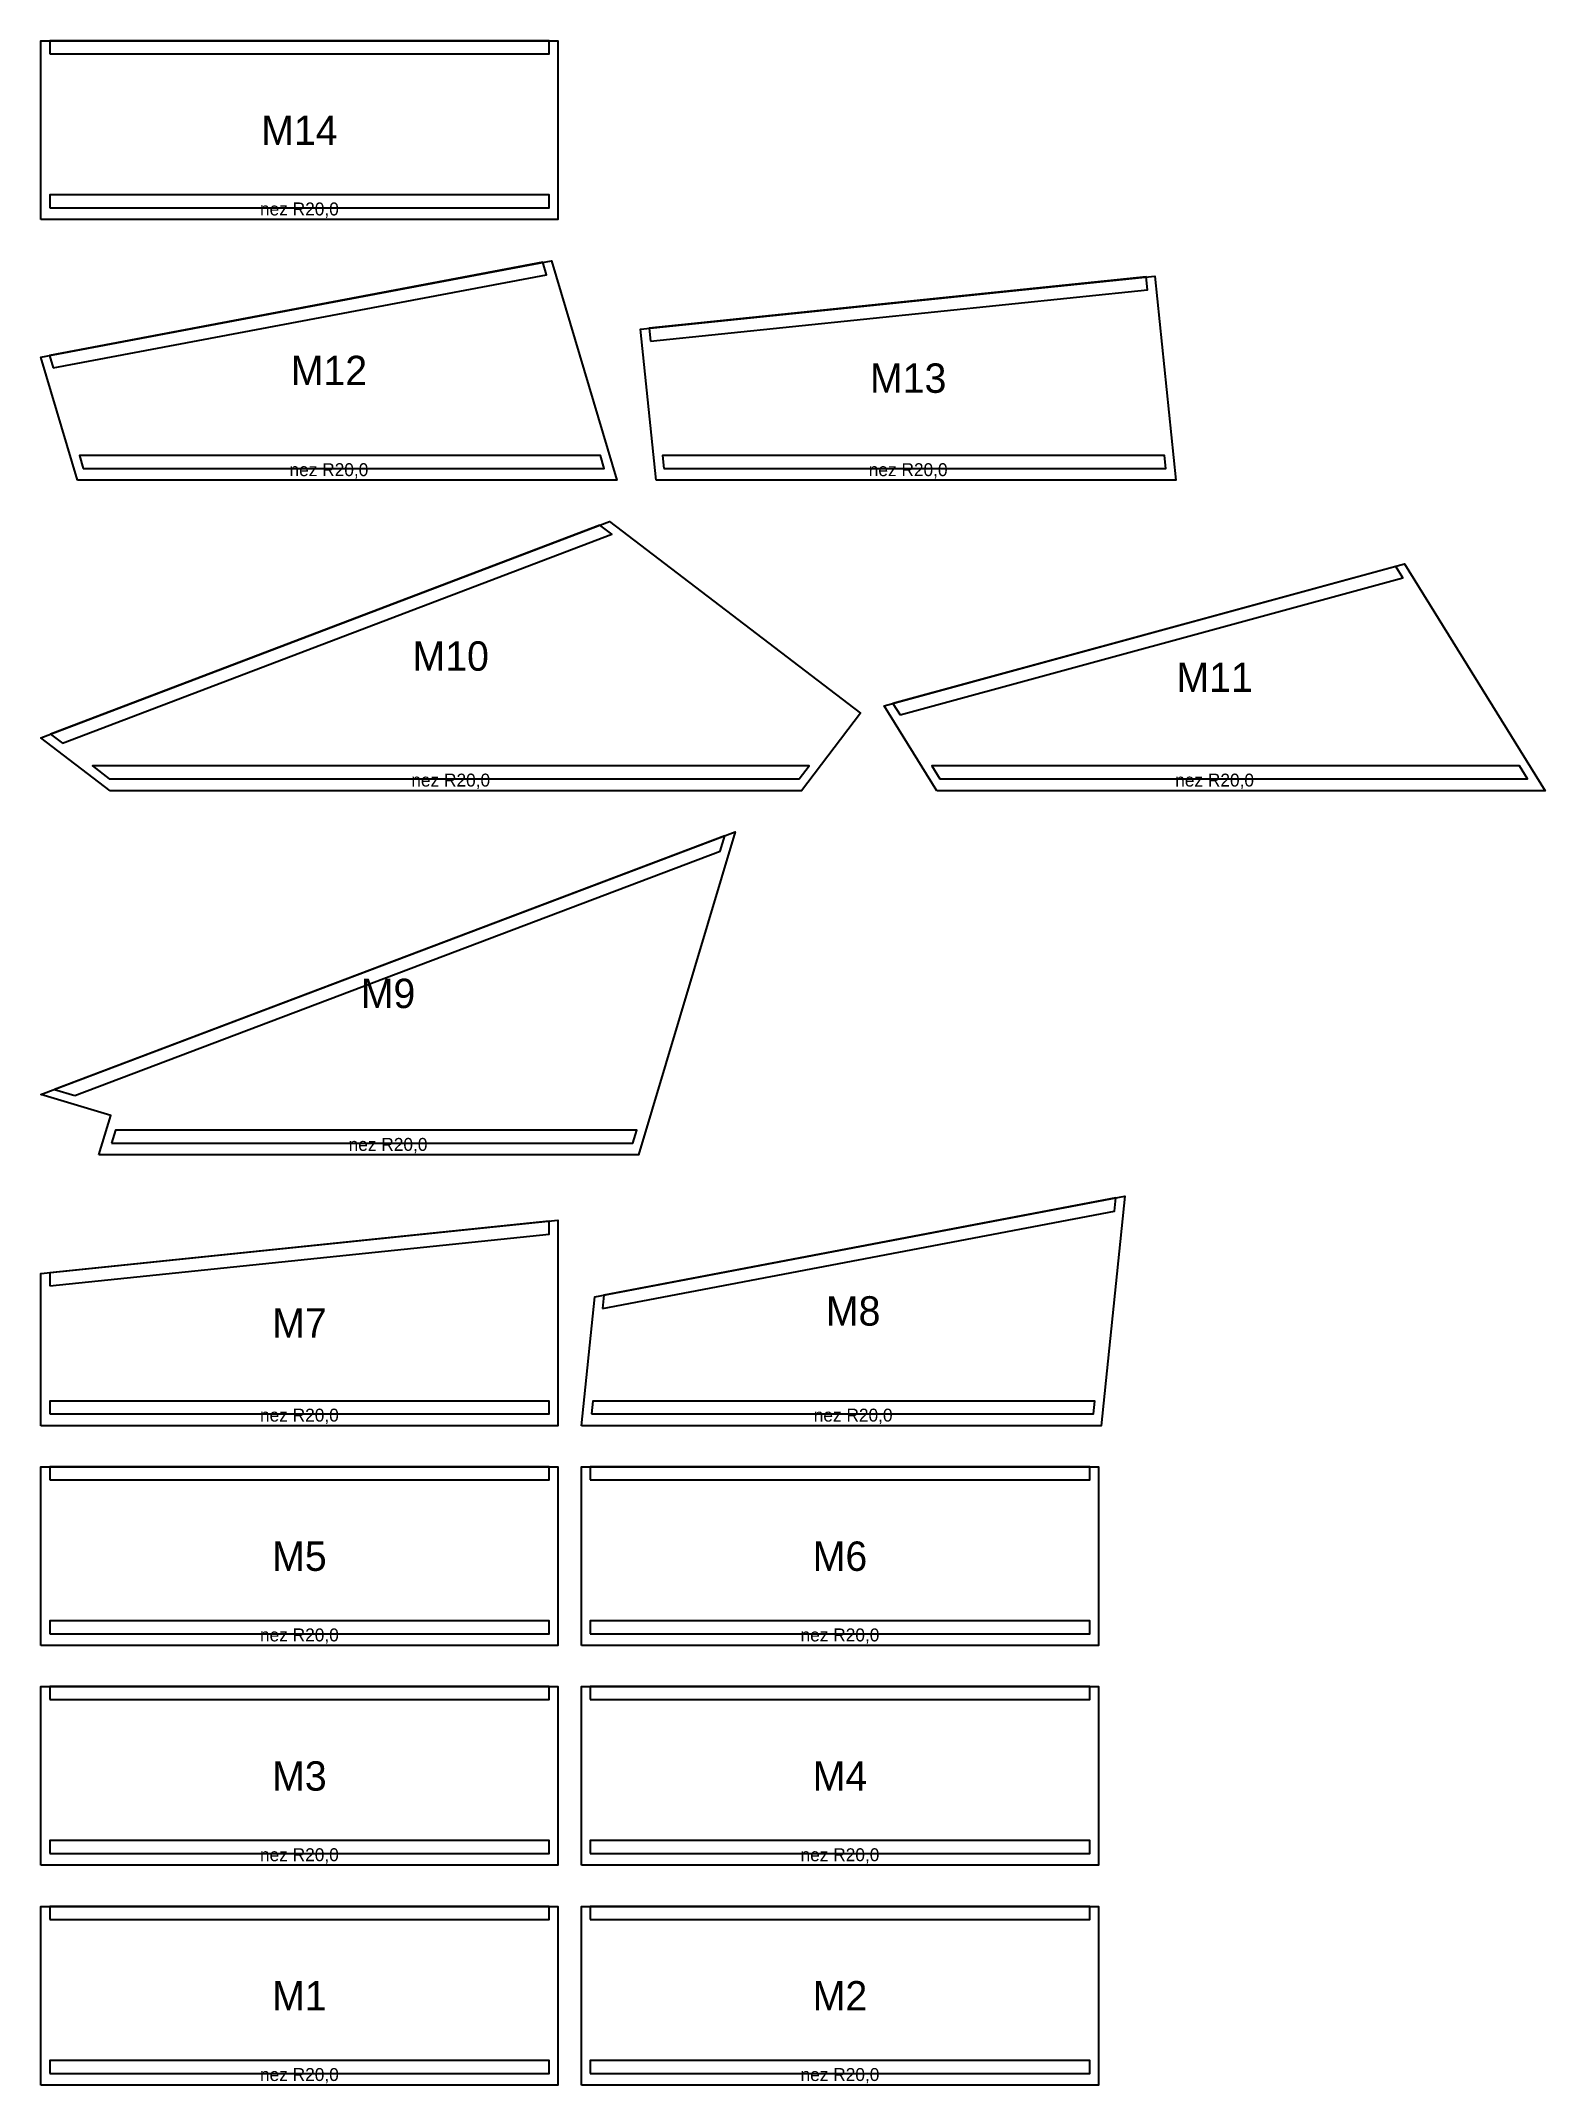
# Model space of a CAD drawing. Header units: millimetres. Extents: x 0 to 2560, y 0 to 3478.
import ezdxf
from ezdxf.enums import TextEntityAlignment as Align

# ---------------------------------------------------------------- set-up
doc = ezdxf.new("R2010")
doc.units = ezdxf.units.MM
for name, color, linetype in [('CM_DESSOUS', 4, 'CONTINUOUS'), ('CM_DESSUS', 5, 'CONTINUOUS'), ('DECOUPE', 7, 'CONTINUOUS'), ('TEXTE', 3, 'CONTINUOUS')]:
    doc.layers.add(name, color=color, linetype=linetype)

msp = doc.modelspace()

# ---------------------------------------------------------------- linework, layer by layer
at = {"layer": 'CM_DESSOUS'}
for points in [[(15, 3194.093), (865, 3194.093), (865, 3216.093), (15, 3216.093)], [(72.05, 2750.531), (958.876, 2750.531), (952.33, 2772.531), (65.505, 2772.531)], [(1060.015, 2750.531), (1914.52, 2750.531), (1912.252, 2772.531), (1057.747, 2772.531)], [(116.514, 2222.367), (1290.766, 2222.367), (1307.57, 2244.367), (87.71, 2244.367)], [(1529.892, 2222.367), (2530.107, 2222.367), (2516.462, 2244.367), (1516.247, 2244.367)], [(120.399, 1602.522), (1007.595, 1602.522), (1014.175, 1624.522), (126.979, 1624.522)], [(15, 1141.912), (865, 1141.912), (865, 1163.912), (15, 1163.912)], [(937.141, 1141.912), (1791.646, 1141.912), (1793.914, 1163.912), (939.409, 1163.912)], [(15, 767.941), (865, 767.941), (865, 789.941), (15, 789.941)], [(935, 767.941), (1785, 767.941), (1785, 789.941), (935, 789.941)], [(15, 393.971), (865, 393.971), (865, 415.971), (15, 415.971)], [(935, 393.971), (1785, 393.971), (1785, 415.971), (935, 415.971)], [(15, 20), (865, 20), (865, 42), (15, 42)], [(935, 20), (1785, 20), (1785, 42), (935, 42)]]:
    msp.add_lwpolyline(points, close=True, dxfattribs=at)
at = {"layer": 'CM_DESSUS'}
for points in [[(15, 3456.064), (865, 3456.064), (865, 3478.064), (15, 3478.064)], [(21.125, 2921.689), (860.819, 3080.099), (854.512, 3101.298), (14.818, 2942.887)], [(1037.654, 2967.431), (1883.172, 3054.599), (1880.916, 3076.483), (1035.398, 2989.315)], [(37.072, 2283.044), (971.978, 2638.544), (951.405, 2654.257), (16.498, 2298.758)], [(1462.291, 2331.361), (2317.935, 2564.456), (2305.837, 2583.961), (1450.193, 2350.867)], [(57.838, 1683.66), (1156.12, 2099.165), (1164.052, 2125.688), (23.113, 1694.045)], [(955.611, 1321.065), (1827.198, 1486.756), (1829.552, 1509.598), (957.966, 1343.907)], [(15, 1360.174), (865, 1447.803), (865, 1469.92), (15, 1382.29)], [(15, 1029.912), (865, 1029.912), (865, 1051.912), (15, 1051.912)], [(935, 1029.912), (1785, 1029.912), (1785, 1051.912), (935, 1051.912)], [(15, 655.941), (865, 655.941), (865, 677.941), (15, 677.941)], [(935, 655.941), (1785, 655.941), (1785, 677.941), (935, 677.941)], [(15, 281.971), (865, 281.971), (865, 303.971), (15, 303.971)], [(935, 281.971), (1785, 281.971), (1785, 303.971), (935, 303.971)]]:
    msp.add_lwpolyline(points, close=True, dxfattribs=at)
at = {"layer": 'DECOUPE'}
for points in [[(0, 3174.093), (0, 3436.064), (0, 3478.064), (880, 3478.064), (880, 3436.064), (880, 3174.093)], [(62.351, 2730.531), (0, 2940.092), (869.33, 3104.093), (980.477, 2730.531)], [(1046.997, 2730.531), (1020.477, 2987.777), (1895.837, 3078.021), (1931.661, 2730.531)], [(117.987, 2202.367), (0, 2292.485), (967.904, 2660.531), (1395.093, 2334.245), (1294.365, 2202.367)], [(1524.645, 2202.367), (1435.093, 2346.753), (2320.936, 2588.075), (2560.162, 2202.367)], [(98.762, 1582.522), (118.868, 1649.752), (0, 1685.3), (1181.706, 2132.367), (1017.271, 1582.522)], [(920, 1121.912), (942.585, 1340.983), (1844.933, 1512.522), (1804.664, 1121.912)], [(0, 1121.912), (0, 1380.744), (880, 1471.466), (880, 1121.912)], [(0, 747.941), (0, 1051.912), (880, 1051.912), (880, 747.941)], [(920, 747.941), (920, 1051.912), (1800, 1051.912), (1800, 747.941)], [(0, 373.971), (0, 677.941), (880, 677.941), (880, 373.971)], [(920, 373.971), (920, 677.941), (1800, 677.941), (1800, 373.971)], [(0, 0), (0, 303.971), (880, 303.971), (880, 0)], [(920, 0), (920, 303.971), (1800, 303.971), (1800, 0)]]:
    msp.add_lwpolyline(points, close=True, dxfattribs=at)

# ---------------------------------------------------------------- texts
at = {"layer": 'TEXTE'}
for s, height, p in [('M14', 50, (440, 3326.078)), ('nez R20,0', 22, (440, 3192.093)), ('M12', 50, (490.238, 2917.312)), ('M13', 50, (1476.069, 2904.276)), ('nez R20,0', 22, (490.238, 2748.531)), ('nez R20,0', 22, (1476.069, 2748.531)), ('M10', 50, (697.547, 2431.449)), ('M11', 50, (1997.628, 2395.221)), ('nez R20,0', 22, (697.547, 2220.367)), ('nez R20,0', 22, (1997.628, 2220.367)), ('M9', 50, (590.853, 1857.444)), ('nez R20,0', 22, (590.853, 1600.522)), ('M7', 50, (440, 1296.689)), ('M8', 50, (1382.467, 1317.217)), ('nez R20,0', 22, (440, 1139.912)), ('nez R20,0', 22, (1382.467, 1139.912)), ('M5', 50, (440, 899.927)), ('M6', 50, (1360, 899.927)), ('nez R20,0', 22, (440, 765.941)), ('nez R20,0', 22, (1360, 765.941)), ('M3', 50, (440, 525.956)), ('M4', 50, (1360, 525.956)), ('nez R20,0', 22, (440, 391.971)), ('nez R20,0', 22, (1360, 391.971)), ('M1', 50, (440, 151.985)), ('M2', 50, (1360, 151.985)), ('nez R20,0', 22, (440, 18)), ('nez R20,0', 22, (1360, 18))]:
    msp.add_text(s, height=height, dxfattribs=at).set_placement(p, align=Align.MIDDLE_CENTER)

doc.saveas('drawing.dxf')
